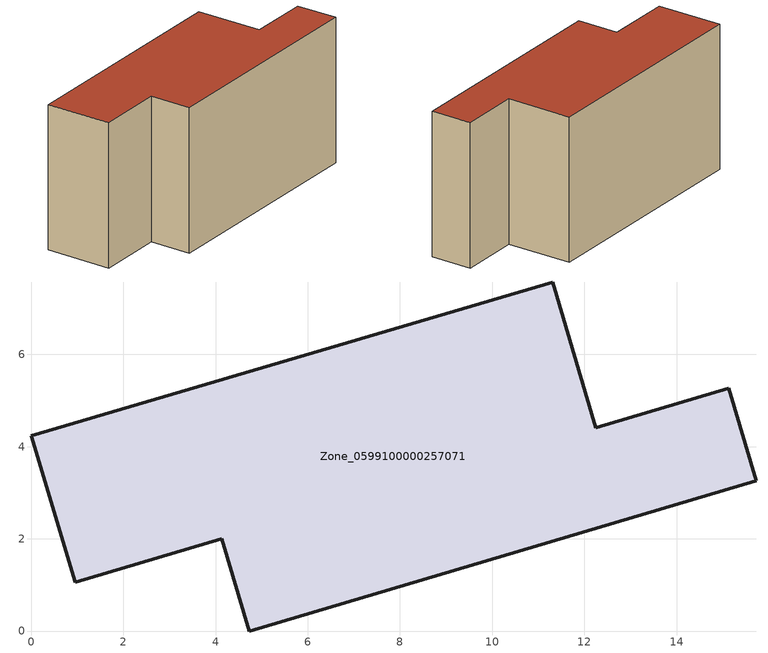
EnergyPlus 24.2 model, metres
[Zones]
Zone_0599100000257071
 floor ground (C_G): 4.13,2 0.95,1.06 0,4.23 11.31,7.57 12.25,4.41 15.13,5.26 15.73,3.26 4.73,0 z0
 wall outside (C_F): 11.31,7.57 0,4.23 0.95,1.06 4.13,2 4.73,0 15.73,3.26 15.13,5.26 12.25,4.41 11.31,7.57 z0:7.22
 roof outside (C_R): 12.25,4.41 11.31,7.57 0,4.23 0.95,1.06 4.13,2 4.73,0 15.73,3.26 15.13,5.26 z7.22
[BUILDING]
Pand.0599100000257071: North Axis=0; Terrain=City; Loads Convergence Tolerance Value=0.04; Temperature Convergence Tolerance Value=0.4; Solar Distribution=FullExterior; Maximum Number of Warmup Days=25; Minimum Number of Warmup Days=1
[Site:Location]
Rotterdam.The.Hague.AP_ZH_NLD Design_Conditions: Latitude=51.96; Longitude=4.45; Time Zone=1; Elevation=-4.5
[SITE:GROUNDTEMPERATURE:BUILDINGSURFACE]
18, 18, 18, 18, 18, 18, 18, 18, 18, 18, 18, 18
[MATERIAL] Thermal Absorptance=0.9; Solar Absorptance=0.7; Visible Absorptance=0.7
Name | Roughness | Thickness | Conductivity | Density | Specific Heat
G.TI.1975-1991 | MediumSmooth | 0.15 | 0.288461 | 540 | 1210
F.TI.1975-1991 | Rough | 0.3 | 0.230769 | 1920 | 840
R.TI.1975-1991 | MediumRough | 0.2 | 0.153846 | 1500 | 1000
[CONSTRUCTION]
C_G: G.TI.1975-1991
C_F: F.TI.1975-1991
C_R: R.TI.1975-1991
[ZONE]
Zone_0599100000257071: Type=1; Multiplier=1; Ceiling Height=Autocalculate; Volume=Autocalculate; Floor Area=autocalculate; Part of Total Floor Area=Yes
[ZONEINFILTRATION:DESIGNFLOWRATE]
Infil_Zone_0599100000257071: Zone or ZoneList or Space or SpaceList=Zone_0599100000257071; Schedule=AlwaysOn; Design Flow Rate Calculation Method=Flow/Area; Flow Rate per Floor Area=0.003; Constant Term Coefficient=1; Temperature Term Coefficient=0; Velocity Term Coefficient=0; Velocity Squared Term Coefficient=0
[HVACTEMPLATE:ZONE:IDEALLOADSAIRSYSTEM]
Zone_0599100000257071: Maximum Heating Supply Air Temperature=50; Minimum Cooling Supply Air Temperature=13; Maximum Heating Supply Air Humidity Ratio=0.0156; Minimum Cooling Supply Air Humidity Ratio=0.0077; Heating Limit=NoLimit; Cooling Limit=NoLimit; Dehumidification Control Type=ConstantSensibleHeatRatio; Cooling Sensible Heat Ratio=0.7; Dehumidification Setpoint=60; Humidification Control Type=None; Humidification Setpoint=30; Outdoor Air Method=None; Outdoor Air Flow Rate per Person=0.00944; Outdoor Air Flow Rate per Zone Floor Area=0; Outdoor Air Flow Rate per Zone=0; Demand Controlled Ventilation Type=None; Outdoor Air Economizer Type=NoEconomizer; Heat Recovery Type=None; Sensible Heat Recovery Effectiveness=0.7; Latent Heat Recovery Effectiveness=0.65
[ZONECONTROL:THERMOSTAT]
ThermostatControl_Zone_0599100000257071: Zone or ZoneList=Zone_0599100000257071; Control Type Schedule=DualSetpointControlType; Control 1=Thermostat_Zone_0599100000257071; Temperature Difference Between Cutout And Setpoint=0
[THERMOSTATSETPOINT:DUALSETPOINT]
Thermostat_Zone_0599100000257071: Heating Setpoint Temperature Schedule=HeatingSetpoint_Zone_0599100000257071; Cooling Setpoint Temperature Schedule=CoolingSetpoint_Zone_0599100000257071
[SCHEDULE:COMPACT]
HeatingSetpoint_Zone_0599100000257071: Through: 12/31, For: AllDays, Until: 24:00, 21
CoolingSetpoint_Zone_0599100000257071: Through: 12/31, For: AllDays, Until: 24:00, 24
DualSetpointControlType: Through: 12/31, For: AllDays, Until: 24:00, 4
AlwaysOn: Through: 12/31, For: AllDays, Until: 24:00, 1
